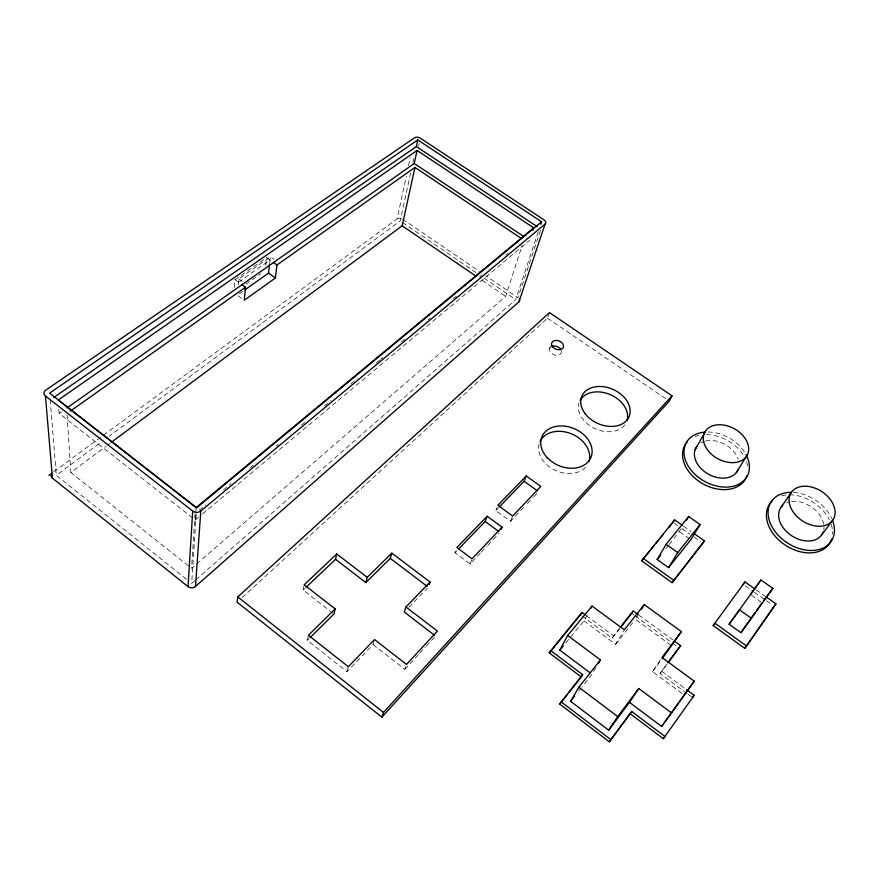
<?xml version="1.0" encoding="UTF-8"?>
<svg xmlns="http://www.w3.org/2000/svg" width="879" height="879" viewBox="0 0 879 879"><rect width="100%" height="100%" fill="white"/><g stroke="black" fill="none" stroke-linecap="round" stroke-linejoin="round"><path stroke-width="0.66" stroke-dasharray="4.39 3.3" d="M195.083 513.622L191.545 568.372L195.687 564.79M58.838 409.394L59.135 413.405L195.259 519.983L196.072 507.612M196.259 514.061L191.677 583.425L194.775 580.722M234.264 287.521L234.935 279.676L266.579 257.613L271.765 261.305M238.209 284.818L238.736 278.885L270.402 256.767L273.885 259.239M265.7 265.447L266.579 257.613M269.732 262.678L270.402 256.767M332.888 613.223L303.156 590.04L303.936 586.106M53.85 471.704L397.165 218.849L406.263 176.316M408.537 165.691L410.24 157.715M374.168 640.791L373.048 644.538L346.963 671.633L307.342 640.33L308.43 635.253M410.592 173.108L400.22 220.926L109.205 436.215M412.888 162.483L413.756 158.506M418.58 146.156L419.162 143.508M346.963 671.633L348.315 666.721M196.72 563.889L505.656 296.399L522.192 245.208M195.808 579.81L515.72 299.64L539.069 229.452M540.508 230.221L517.984 297.662L486.318 276.116M373.048 644.538L404.834 669.315L406.098 665.667M480.363 553.111L470.067 563.966L454.992 552.726L456.113 549.595M242.175 597.566L547.463 318.176L549.507 312.605M549.485 348.842L550.32 346.634M470.067 563.966L472.034 558.813M523.631 507.469L510.534 521.28L495.811 510.534L497.031 507.37M510.534 521.28L512.666 516.05M565.856 642.813L583.964 620.904L588.315 612.916M581.843 615.75L612.147 638.154L619.31 628.551M595.896 667.633L591.985 674.226L582.118 686.719M669.227 544.584L681.664 528.29M583.964 620.904L615.608 644.318L623.65 630.913M638.791 613.652L635.363 619.299L671.776 645.933M681.917 693.366L652.537 671.633L660.536 659.668M687.092 693.531L660.041 673.545L667.161 663.766M660.041 673.545L667.172 663.942M652.537 671.633L661.349 659.854M578.821 690.883L581.294 687.752M615.608 644.318L634.539 620.343M612.147 638.154L619.53 628.881M665.788 548.837L668.37 545.65M404.834 669.315L418.8 654.196M419.733 653.185L425.315 647.142M426.249 646.131L435.555 636.044M481.296 552.133L486.911 546.211M487.845 545.222L499.063 533.377M527.367 503.524L532.982 497.613M533.916 496.624L538.596 491.691M408.922 607.279L427.359 588.128M454.992 552.726L456.871 550.77M495.811 510.534L498.646 507.612M307.342 640.33L309.243 638.451M303.156 590.04L305.123 588.172M195.259 519.983L198.412 517.346M202.62 513.83L529.597 240.385M199.302 510.117L205.62 504.854M223.53 489.955L230.913 483.813M249.878 468.035L256.196 462.772M276.215 446.114L278.324 444.367M301.508 425.073L304.672 422.447M324.692 405.79L331.009 400.527M351.029 383.87L357.357 378.607M376.322 362.829L379.486 360.203M380.541 359.324L382.64 357.566M401.615 341.788L405.823 338.283M427.952 319.868L430.062 318.121M453.245 298.827L456.399 296.201M479.582 276.918L481.692 275.16M505.93 254.998L508.029 253.24M188.337 565.834L70.847 472.452L106.073 446.224M107.172 445.4L110.479 442.95M186.348 579.173L56.3 475.352L101.492 441.917M242.857 291.312L237.275 295.267L243.23 299.585M59.135 413.405L61.376 411.822M246.109 284.082L260.656 273.83M238.44 282.203L270.029 260.074M402.626 219.146L479.527 271.49M547.463 318.176L665.908 398.813M402.483 222.475L476.088 272.633M484.021 278.039L515.72 299.64M482.033 280.28L505.656 296.399M683.477 526.114L691.213 531.564M674.27 523.181L677.577 525.51M681.983 528.62L689.696 534.058M694.102 537.168L700.706 541.827M679.555 531.817L689.762 539.025M756.017 589.776L764.851 596.028M745.469 585.919L753.182 591.38M754.281 592.16L765.301 599.961M766.4 600.742L771.905 604.642M751.49 595.303L761.016 602.049M238.736 278.885L242.263 281.423M234.935 279.676L240.198 283.467M638.78 615.036L672.94 639.978M631.825 613.432L634.023 615.036M635.121 615.838L671.369 642.318M672.468 643.12L677.951 647.142M586.414 615.729L613.564 635.77M661.601 671.237L685.488 688.872M688.169 694.333L691.421 696.739M50.191 399.923L56.3 475.352M67.068 414.844L70.847 472.452M397.165 218.849A3.966 2.648 14.1 0 1 401.758 218.673M781.717 495.811A35.841 25.579 33.2 0 1 788.089 494.844M789.43 494.811A35.841 25.579 33.2 0 1 829.402 519.863M831.226 524.323A35.841 25.579 33.2 0 1 832.534 534.201M793.473 492.405A35.94 25.601 33.1 0 1 831.732 518.5M786.661 502.821A24.557 17.492 33.1 0 1 789.023 501.986M791.594 501.48A24.557 17.492 33.1 0 1 823.92 525.884M823.975 527.125A24.557 17.492 33.1 0 1 823.777 529.554M695.344 436.511A34.677 24.931 28.9 0 1 698.849 435.424M706.606 434.589A34.677 24.931 28.9 0 1 743.063 454.762M746.491 461.805A34.677 24.931 28.9 0 1 747.754 467.749M708.078 432.007A34.764 24.942 28.9 0 1 744.634 452.213M700.893 442.895A23.755 17.042 28.9 0 1 704.255 441.423M705.474 441.082A23.755 17.042 28.9 0 1 738.217 459.223M585.557 467.276A26.469 19.975 23.2 0 1 553.561 469.496A26.469 19.975 23.2 0 1 539.519 442.708M624.826 424.876A25.601 18.646 23.8 0 1 594.303 428.315A25.601 18.646 23.8 0 1 579.14 402.659M561.395 351.171A6.208 4.417 20.8 0 1 553.715 354.676A6.208 4.417 20.8 0 1 550.759 346.908"/><path stroke-width="1.32" d="M188.029 586.623L192.71 511.051L45.444 395.989A5.681 4.153 -1.5 0 1 45.785 390.1L414.514 137.783A4.23 2.659 14.6 0 1 420.316 138.19L543.98 219.838A4.318 2.813 18.8 0 1 545.079 224.079L518.94 301.838L195.468 586.458A5.252 4.395 -0.7 0 1 188.029 586.623L52.454 478.198A5.241 4.01 -3.9 0 1 51.301 474.308M195.468 586.458L200.808 511.007L545.079 224.079M241.956 284.73L245.472 287.268L244.23 300.299L275.391 278.006L276.962 264.997L414.954 167.417L521.566 238.583M245.098 289.729L268.545 273.116L269.589 263.986M237.769 596.918L237.121 602.192L381.882 717.165L669.282 401.11L671.995 395.814L549.507 312.605L237.769 596.918L383.475 712.462L381.882 717.165M53.564 397.583L416.349 146.551L417.778 139.937L541.618 221.794L540.772 224.343M66.991 407.878L414.24 163.483L417.075 150.463L533.707 227.837L532.883 230.353M111.578 442.126L402.153 225.782L414.954 167.417M335.525 559.308L336.734 554.001L367.235 577.36L365.84 582.557L335.525 559.308L306.101 587.249M336.734 554.001L304.189 584.788L335.185 608.916L333.954 614.047L310.199 637.506M365.84 582.557L390.309 558.396L391.825 553.144L430.04 582.041L429.161 584.601M430.04 582.041L405.944 607.004L404.307 612.07L434.479 635.22M458.761 548.826L485.186 521.511L487.175 516.259L502.085 527.18L501.25 529.268M499.591 506.634L524.115 481.285L526.268 475.968L540.827 486.417L512.666 516.05L497.855 505.26L526.268 475.968M550.474 650.46L582.623 674.622L581.272 676.962L549.221 652.855L582.063 612.52L585.326 614.926M589.842 672.611L559.824 650.108L567.647 635.495L592.05 606.06L624.332 629.803L644.274 604.609L681.412 631.605L662.151 658.778M582.063 612.52L549.221 652.855M590.809 608.345L592.05 606.06M695.135 449.652L704.013 433.874M693.421 533.124L704.464 540.904L672.094 582.678L641.659 560.813L674.643 519.885L682.368 525.334M630.177 713.737L663.359 738.69L664.985 736.514L631.704 711.496L609.323 741.821L559.714 704.046L582.623 674.622M674.643 519.885L668.908 527.587M629.507 702.365L661.601 726.428L671.512 712.913L638.747 688.499L629.507 702.365L608.675 730.185L570.603 701.288L578.832 687.246L600.456 659.942L567.647 635.495M657.173 559.473L666.117 544.321L688.675 516.533L700.113 524.554L690.784 539.75L668.589 567.636L657.173 559.473L660.623 555.22M598.5 663.238L600.456 659.942M686.576 520.06L688.675 516.533M637.682 614.234L633.276 611.015L621.167 626.826M641.538 609.125L644.274 604.609M668.589 567.636L677.742 552.594L700.113 524.554M736.36 472.561L745.941 457.08A24.129 17.108 28.7 0 0 725.351 425.37A24.129 17.108 28.7 0 0 706.639 448.642A24.129 17.108 28.7 0 0 745.941 457.08M672.094 582.678L704.464 540.904M608.675 730.185L617.695 716.583L638.747 688.499M609.323 741.821L631.704 711.496M675.138 641.582L680.643 645.604L668.754 661.81M781.167 507.106L791.594 491.998M775.904 603.84L746.557 646.032L714.858 623.189L713.188 625.551L744.799 648.328L775.904 603.84L765.961 596.808M760.972 579.986L729.098 624.211L740.942 632.715L772.85 588.348L760.972 579.986L750.435 594.545M743.271 584.359L744.963 581.953L754.907 588.996M663.359 738.69L694.179 695.289L686.576 689.674M740.942 632.715L755.028 612.773M756.599 610.564L762.082 602.807M661.601 726.428L694.201 681.181L661.997 657.503L681.412 631.605M671.512 712.913L694.201 681.181M729.098 624.211L739.503 609.839L751.589 618.464M713.188 625.551L744.963 581.953M667.952 662.7L680.643 645.604M763.62 600.742L772.85 588.348M692.498 697.53L694.179 695.289M821.645 534.904L832.809 520.115A24.953 17.569 32.9 0 0 810.416 486.779A24.953 17.569 32.9 0 0 793.023 511.754A24.953 17.569 32.9 0 0 832.809 520.115M744.799 648.328L746.557 646.032M570.603 701.288L574.712 696.08M620.134 627.518L633.276 611.015M559.714 704.046L567.175 694.674M568.834 692.586L580.437 677.995M641.659 560.813L654.437 545.244M656.141 543.167L658.69 540.047M660.393 537.97L662.953 534.861M559.824 650.108L563.274 645.944M383.475 712.462L671.995 395.814M502.085 527.18L472.034 558.813L456.849 547.518L487.175 516.259M335.185 608.916L308.43 635.253L348.315 666.721L374.542 639.549L406.527 664.447L437.401 631.089L405.944 607.004M367.235 577.36L391.825 553.144M533.707 227.837L196.072 507.612L109.875 440.39M541.618 221.794L196.665 507.776L49.631 393.111L417.778 139.937M48.894 475.352L51.784 473.221M70.32 411.13L245.472 287.268M417.075 150.463L58.157 400.044L107.721 438.709M416.349 146.551L537.223 226.65M414.24 163.483L523.884 236.583M402.153 225.782L476.407 276.445M273.49 262.535L276.962 264.997M666.117 544.321L677.742 552.594M268.545 273.116L275.391 278.006M643.087 558.33L673.622 580.239M524.115 481.285L537.476 490.889M485.186 521.511L498.942 531.619M578.832 687.246L617.695 716.583M390.309 558.396L427.205 586.348M561.022 701.75L610.806 739.624M45.444 395.989L52.454 478.198M519.291 299.025A4.043 2.802 18.7 0 1 518.94 301.838M200.808 511.007A5.713 4.593 2.1 0 1 192.71 511.051M831.633 538.97A35.841 25.579 33.2 0 1 786.123 545.672A35.841 25.579 33.2 0 1 771.971 501.217M832.622 520.643A35.94 25.601 33.1 0 1 811.866 550.485A35.94 25.601 33.1 0 1 769.729 521.73A35.94 25.601 33.1 0 1 791.133 492.328M823.205 531.828A24.557 17.492 33.1 0 1 791.748 535.816A24.557 17.492 33.1 0 1 782.706 505.403M746.952 475.572A34.677 24.931 28.9 0 1 703.046 483.889A34.677 24.931 28.9 0 1 686.993 442.269M745.996 454.52A34.764 24.942 28.9 0 1 730.207 486.812A34.764 24.942 28.9 0 1 686.411 462.596A34.764 24.942 28.9 0 1 705.408 432.072M738.481 468.639A23.755 17.042 28.9 0 1 708.441 474.21A23.755 17.042 28.9 0 1 697.366 445.807M540.014 441.511A26.469 19.975 23.2 0 1 571.537 433.874A26.469 19.975 23.2 0 1 588.897 461.651M580.118 400.417A25.601 18.646 23.8 0 1 610.202 394.605A25.601 18.646 23.8 0 1 627.035 420.525M551.902 346.293A6.208 4.417 20.8 0 1 561.022 349.952M584.601 412.954A25.733 18.668 23.8 0 0 627.375 419.569A25.733 18.668 23.8 0 0 604.345 386.837A25.733 18.668 23.8 0 0 584.601 412.954M547.353 457.772A26.601 20.008 23.1 0 0 590.875 457.596A26.601 20.008 23.1 0 0 561.055 425.941A26.601 20.008 23.1 0 0 547.353 457.772M552.671 346.93A6.241 4.417 20.8 0 0 563.065 347.908A6.241 4.417 20.8 0 0 556.89 340.437A6.241 4.417 20.8 0 0 552.671 346.93"/></g></svg>
